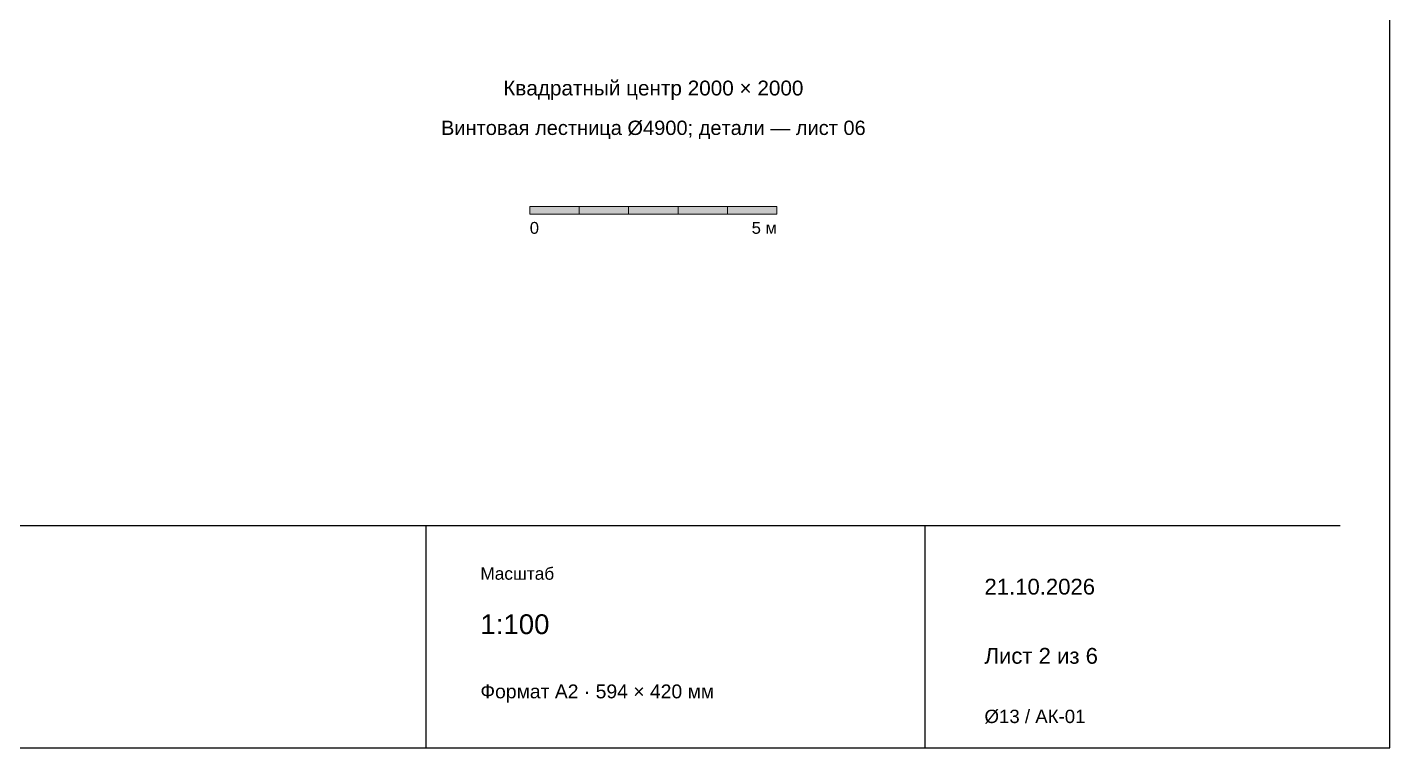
# Paper-space layout '02 Цоколь и первый этаж' of a CAD drawing. Header units: millimetres. Extents: x 10 to 584, y 10 to 410.
# Drawn here: x 308.3 to 584, y 10 to 155.8 of the extents above; entities that cross this region are included whole.
import ezdxf
from ezdxf.enums import TextEntityAlignment as Align

# ---------------------------------------------------------------- set-up
doc = ezdxf.new("R2010")
doc.units = ezdxf.units.MM
for name, color, linetype, lineweight, true_color in [('P_FILL', 7, 'Continuous', 0, 0xe8e9e2), ('P_FRAME', 7, 'Continuous', 25, 0x203e3b), ('P_OUTLINE', 7, 'Continuous', 18, 0x203e3b), ('P_TEXT', 7, 'Continuous', 18, 0x203e3b)]:
    doc.layers.add(name, color=color, linetype=linetype, lineweight=lineweight, true_color=true_color)
doc.styles.add('DOME', font='Arial.ttf')

psp = doc.layouts.new('02 Цоколь и первый этаж')

# ---------------------------------------------------------------- hatches: boundary and pattern name
at = {"layer": 'P_FILL', "true_color": 0x203e3b}
for points in [[(420, 118), (420, 119.5), (410, 119.5), (410, 118)], [(440, 118), (440, 119.5), (430, 119.5), (430, 118)], [(460, 118), (460, 119.5), (450, 119.5), (450, 118)]]:
    psp.add_hatch(color=119, dxfattribs=at).paths.add_polyline_path(points)
at = {"layer": 'P_FILL', "true_color": 0xffffff}
for points in [[(430, 118), (430, 119.5), (420, 119.5), (420, 118)], [(450, 118), (450, 119.5), (440, 119.5), (440, 118)]]:
    psp.add_hatch(color=7, dxfattribs=at).paths.add_polyline_path(points)

# ---------------------------------------------------------------- linework, layer by layer
at = {"layer": 'P_FRAME'}
for p, q in [((20, 55), (574, 55)), ((389, 10), (389, 55)), ((490, 10), (490, 55))]:
    psp.add_line(p, q, dxfattribs=at)
psp.add_lwpolyline([(584, 10), (584, 410), (10, 410), (10, 10), (584, 10)], dxfattribs=at)
at = {"layer": 'P_OUTLINE'}
for points in [[(420, 118), (420, 119.5), (410, 119.5), (410, 118), (420, 118)], [(430, 118), (430, 119.5), (420, 119.5), (420, 118), (430, 118)], [(440, 118), (440, 119.5), (430, 119.5), (430, 118), (440, 118)], [(450, 118), (450, 119.5), (440, 119.5), (440, 118), (450, 118)], [(460, 118), (460, 119.5), (450, 119.5), (450, 118), (460, 118)]]:
    psp.add_lwpolyline(points, dxfattribs=at)

# ---------------------------------------------------------------- texts
at = {"layer": 'P_TEXT', "style": 'DOME'}
for s, height, p in [('Квадратный центр 2000 × 2000', 3, (435, 142)), ('Винтовая лестница Ø4900; детали — лист 06', 2.9, (435, 134))]:
    psp.add_text(s, height=height, dxfattribs=at).set_placement(p, align=Align.CENTER)
for s, height, p in [('0', 2.4, (410, 114)), ('21.10.2026', 3.2, (502, 41)), ('1:100', 4, (400, 33)), ('Лист 2 из 6', 3.2, (502, 27)), ('Формат A2 · 594 × 420 мм', 2.8, (400, 20))]:
    psp.add_text(s, height=height, dxfattribs=at).set_placement(p)
psp.add_text('5 м', height=2.4, dxfattribs=at).set_placement((460, 114), align=Align.RIGHT)
at = {"layer": 'P_TEXT', "color": 8, "true_color": 0x71817c, "style": 'DOME'}
for s, height, p in [('Масштаб', 2.5, (400, 44)), ('Ø13 / АК-01', 2.7, (502, 15))]:
    psp.add_text(s, height=height, dxfattribs=at).set_placement(p)

doc.saveas('drawing.dxf')
